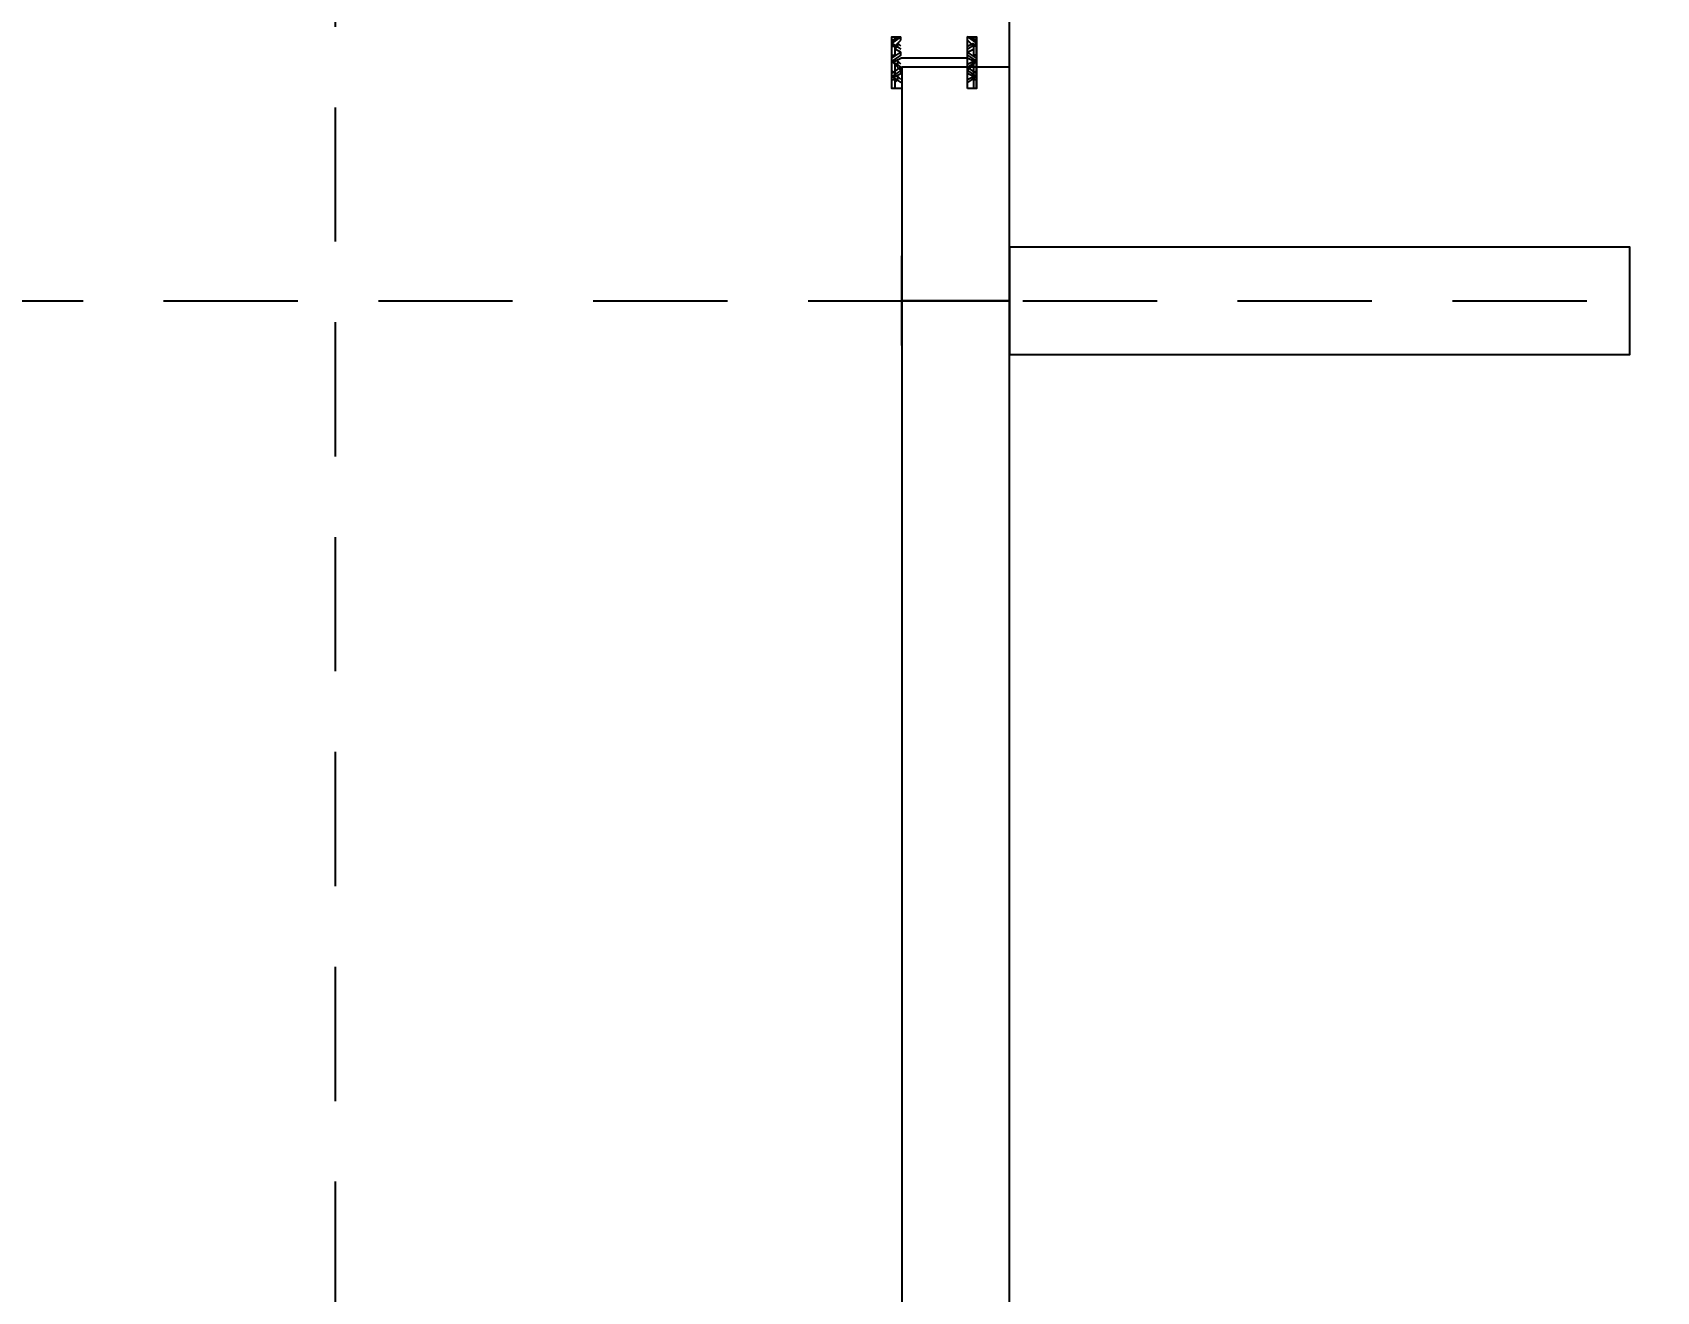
# Model space of a CAD drawing. Header units: centimetres. Extents: x -71 to 5571, y -2315 to 960.
# Drawn here: x 1332.8 to 1484, y 227.3 to 344.5 of the extents above; entities that cross this region are included whole.
import ezdxf

# ---------------------------------------------------------------- set-up
doc = ezdxf.new("R2010")
doc.units = ezdxf.units.CM
doc.linetypes.add('AKS_SEYREK', pattern=[20, 12.5, -7.5])
for name, color, linetype in [('AKS', 8, 'AKS_SEYREK'), ('IC_DUVAR_100', 7, 'Continuous'), ('IC_KAPILAR', 7, 'Continuous'), ('IC_UCLU_H_100', 3, 'Continuous'), ('OZEL_PANEL_OLCU_CM', 3, 'Continuous')]:
    doc.layers.add(name, color=color, linetype=linetype)
doc.styles.add('ARIAL_TR', font='arial.ttf')
doc.dimstyles.new('PORTMAN', dxfattribs={"dimtxt": 14, "dimasz": 9, "dimexe": 6, "dimexo": 5, "dimgap": 4, "dimtad": 1, "dimzin": 0, "dimtxsty": 'ARIAL_TR', "dimblk": 'ARCHTICK', "dimcen": 2.5, "dimazin": 3, "dimtfac": 0.5, "dimtmove": 2, "dimatfit": 3})

# ---------------------------------------------------------------- blocks, each defined once
blk = doc.blocks.new("100'LÜK 57.75'LİK PANO")
blk.add_lwpolyline([(0, 0), (10, 0), (10, 57.75), (0, 57.75)], close=True)
blk = doc.blocks.new("100'LÜK 125'LİK PANO")
blk.add_lwpolyline([(0, 0), (10, 0), (10, 125.5), (0, 125.5)], close=True)
blk = doc.blocks.new('kaynak-ic-kapi')
at = {"color": 133, "linetype": 'Continuous', "lineweight": 25, "true_color": 0x6ec1dd}
for p, q in [((54247.47, 7919.88), (54248.32, 7919.88)), ((54248.32, 7919.59), (54247.47, 7919.59)), ((54248.6, 7919.88), (54248.04, 7919.03)), ((54248.32, 7919.31), (54248.04, 7919.59)), ((54248.32, 7919.88), (54248.32, 7919.59)), ((54248.32, 7919.31), (54248.6, 7919.31)), ((54248.32, 7919.03), (54248.6, 7919.31)), ((54249.16, 7919.03), (54248.6, 7919.88)), ((54248.6, 7919.88), (54248.6, 7919.59)), ((54248.6, 7919.88), (54248.88, 7919.88)), ((54248.6, 7919.59), (54248.88, 7919.03)), ((54249.16, 7919.88), (54248.88, 7919.59)), ((54248.88, 7919.88), (54249.45, 7919.03)), ((54249.73, 7919.59), (54248.88, 7919.59)), ((54249.16, 7919.03), (54248.88, 7919.03)), ((54249.16, 7919.88), (54249.16, 7919.88)), ((54249.16, 7919.03), (54249.73, 7919.59)), ((54249.16, 7919.03), (54249.45, 7919.03)), ((54250.01, 7919.88), (54249.45, 7919.03)), ((54250.01, 7919.88), (54249.73, 7919.59)), ((54249.73, 7919.31), (54249.73, 7919.59)), ((54249.73, 7919.31), (54250.01, 7919.31)), ((54249.73, 7919.03), (54250.01, 7919.31)), ((54250.57, 7919.03), (54250.01, 7919.88)), ((54250.01, 7919.88), (54250.01, 7919.88)), ((54250.01, 7919.88), (54250.01, 7919.59)), ((54250.01, 7919.88), (54250.29, 7919.88)), ((54250.01, 7919.59), (54250.29, 7919.03)), ((54250.29, 7919.88), (54250.86, 7919.03)), ((54250.29, 7912.83), (54250.29, 7919.03)), ((54250.57, 7919.88), (54250.57, 7919.88)), ((54250.57, 7919.88), (54250.57, 7919.59)), ((54251.42, 7919.59), (54250.57, 7919.59)), ((54250.57, 7919.03), (54250.57, 7919.03)), ((54250.57, 7919.03), (54250.86, 7919.03)), ((54250.86, 7919.03), (54251.14, 7919.59)), ((54251.7, 7919.88), (54251.14, 7919.03)), ((54251.42, 7919.31), (54251.14, 7919.59)), ((54251.42, 7919.88), (54251.42, 7919.88)), ((54251.42, 7919.88), (54251.42, 7919.59)), ((54251.7, 7919.88), (54251.42, 7919.59)), ((54251.42, 7919.59), (54251.98, 7919.03)), ((54251.42, 7919.31), (54251.7, 7919.31)), ((54251.42, 7919.03), (54251.7, 7919.31)), ((54252.27, 7919.03), (54251.7, 7919.88)), ((54251.7, 7919.88), (54252.27, 7919.88)), ((54251.7, 7919.88), (54251.98, 7919.88)), ((54251.98, 7919.88), (54251.98, 7919.88)), ((54251.98, 7919.88), (54251.98, 7919.59)), ((54251.98, 7919.88), (54252.27, 7919.03)), ((54252.27, 7919.59), (54251.98, 7919.59)), ((54251.98, 7919.03), (54251.98, 7919.03)), ((54251.98, 7919.03), (54252.27, 7919.03)), ((54252.27, 7919.03), (54252.27, 7919.03)), ((54248.6, 7911.98), (54248.04, 7912.83)), ((54248.32, 7912.83), (54248.6, 7912.26)), ((54249.16, 7912.83), (54248.6, 7911.98)), ((54248.6, 7912.26), (54248.88, 7912.83)), ((54249.16, 7912.83), (54248.88, 7912.83)), ((54248.88, 7911.98), (54249.45, 7912.83)), ((54249.16, 7912.83), (54249.45, 7912.83)), ((54249.16, 7912.83), (54249.73, 7912.26)), ((54250.01, 7911.98), (54249.45, 7912.83)), ((54249.73, 7912.83), (54250.01, 7912.26)), ((54250.57, 7912.83), (54250.01, 7911.98)), ((54250.01, 7912.26), (54250.29, 7912.83)), ((54250.29, 7911.98), (54250.86, 7912.83)), ((54250.57, 7912.83), (54250.57, 7912.83)), ((54250.57, 7912.83), (54250.86, 7912.83)), ((54250.86, 7912.83), (54251.14, 7912.26)), ((54251.7, 7911.98), (54251.14, 7912.83)), ((54251.42, 7912.26), (54251.98, 7912.83)), ((54251.42, 7912.83), (54251.7, 7912.26)), ((54252.27, 7912.83), (54251.7, 7911.98)), ((54251.98, 7912.83), (54251.98, 7912.83)), ((54251.98, 7912.83), (54252.27, 7912.83)), ((54251.98, 7911.98), (54252.27, 7912.83)), ((54252.27, 7912.83), (54252.27, 7912.83)), ((54248.32, 7912.26), (54247.47, 7912.26)), ((54247.47, 7911.98), (54248.32, 7911.98)), ((54248.32, 7912.26), (54248.04, 7912.26)), ((54248.32, 7912.26), (54248.32, 7911.98)), ((54248.32, 7912.26), (54248.6, 7912.26)), ((54249.16, 7911.98), (54248.88, 7912.26)), ((54249.73, 7912.26), (54248.88, 7912.26)), ((54249.16, 7911.98), (54249.16, 7911.98)), ((54250.01, 7911.98), (54249.73, 7912.26)), ((54249.73, 7912.26), (54249.73, 7912.26)), ((54249.73, 7912.26), (54250.01, 7912.26)), ((54250.01, 7911.98), (54250.01, 7912.26)), ((54250.01, 7911.98), (54250.01, 7911.98)), ((54250.01, 7911.98), (54250.29, 7911.98)), ((54250.57, 7911.98), (54250.57, 7912.26)), ((54251.42, 7912.26), (54250.57, 7912.26)), ((54250.57, 7911.98), (54250.57, 7911.98)), ((54251.42, 7912.26), (54251.14, 7912.26)), ((54251.42, 7911.98), (54251.42, 7912.26)), ((54251.7, 7911.98), (54251.42, 7912.26)), ((54251.42, 7912.26), (54251.7, 7912.26)), ((54251.42, 7911.98), (54251.42, 7911.98)), ((54251.7, 7911.98), (54252.27, 7911.98)), ((54251.7, 7911.98), (54251.98, 7911.98)), ((54251.98, 7911.98), (54251.98, 7912.26)), ((54252.27, 7912.26), (54251.98, 7912.26)), ((54251.98, 7911.98), (54251.98, 7911.98))]:
    blk.add_line(p, q, dxfattribs=at)
for points in [[(54247.47, 7919.03), (54247.47, 7919.88), (54252.27, 7919.88), (54252.27, 7919.03)], [(54248.6, 7919.88), (54250.01, 7919.88), (54251.42, 7919.88)], [(54248.6, 7912.26), (54248.6, 7911.98), (54248.88, 7911.98)], [(54248.6, 7911.98), (54250.01, 7911.98), (54251.42, 7911.98)]]:
    blk.add_lwpolyline(points, dxfattribs=at)
blk.add_lwpolyline([(54247.47, 7912.83), (54252.27, 7912.83), (54252.27, 7911.98), (54247.47, 7911.98)], close=True, dxfattribs=at)
blk = doc.blocks.new('BOM_K01_IC_KAPI_ACIKLIK820')
at = {"layer": 'IC_KAPILAR'}
blk.add_blockref('kaynak-ic-kapi', (0, 0), dxfattribs=at)
blk = doc.blocks.new("100'LÜK 125'LİK KAPILI PANO(82'LİK) [SOL ÜST]")
blk.add_lwpolyline([(0, 0), (10, 0), (10, 21.75), (0, 21.75)], close=True)
at = {"layer": 'IC_KAPILAR', "rotation": 90}
blk.add_blockref('BOM_K01_IC_KAPI_ACIKLIK820', (7918.93, -54227.719), dxfattribs=at)
blk = doc.blocks.new('100X100 3 LÜ H BAĞLANTI DİREĞİ')
for p, q in [((9.17, 5), (5, 5)), ((5, 5), (5, -5)), ((-5, -4.17), (-5, 4.17)), ((5, -4.17), (5, 4.17)), ((5, 0), (-5, 0)), ((-5, 0), (-5, -4.17)), ((5, -4.17), (5, 0)), ((5, -5), (9.17, -5))]:
    blk.add_line(p, q)
blk = doc.blocks.new('*D55')
at = {"color": 0}
for p, q in [((1423.75, 319.5), (1423.75, 370.5)), ((1486.5, 319.5), (1486.5, 370.5)), ((1423.75, 364.5), (1486.5, 364.5))]:
    blk.add_line(p, q, dxfattribs=at)
at = {"layer": 'Defpoints'}
for p in [(1423.75, 364.5), (1423.75, 314.5), (1486.5, 314.5)]:
    blk.add_point(p, dxfattribs=at)
at = {"layer": 'OZEL_PANEL_OLCU_CM', "color": 0, "insert": (1455.125, 381.5), "char_height": 14, "attachment_point": 5, "style": 'ARIAL_TR'}
blk.add_mtext('62,75', dxfattribs=at)
blk = doc.blocks.new('_ARCHTICK')

msp = doc.modelspace()

# ---------------------------------------------------------------- linework, layer by layer
at = {"layer": 'AKS'}
for p, q in [((1361, -35), (1361, 747)), ((1065, 319.5), (1898, 319.5))]:
    msp.add_line(p, q, dxfattribs=at)

# ---------------------------------------------------------------- block references
at = {"layer": 'IC_DUVAR_100'}
for name, p in [("100'LÜK 125'LİK KAPILI PANO(82'LİK) [SOL ÜST]", (1413.75, 319.5)), ("100'LÜK 125'LİK PANO", (1413.75, 194))]:
    msp.add_blockref(name, p, dxfattribs=at)
at = {"layer": 'IC_DUVAR_100', "rotation": 270}
msp.add_blockref("100'LÜK 57.75'LİK PANO", (1423.75, 324.5), dxfattribs=at)
at = {"layer": 'IC_UCLU_H_100'}
msp.add_blockref('100X100 3 LÜ H BAĞLANTI DİREĞİ', (1418.75, 319.5), dxfattribs=at)

# ---------------------------------------------------------------- dimensions: what is measured, and where the dimension line sits
at = {"layer": 'OZEL_PANEL_OLCU_CM'}
dim = msp.add_linear_dim(base=(1423.75, 364.5), p1=(1423.75, 314.5), p2=(1486.5, 314.5), dimstyle='PORTMAN', dxfattribs=at)
dim.commit()
dim.dimension.update_dxf_attribs({"geometry": '*D55', "text_midpoint": (1455.125, 381.5)})

doc.saveas('drawing.dxf')
